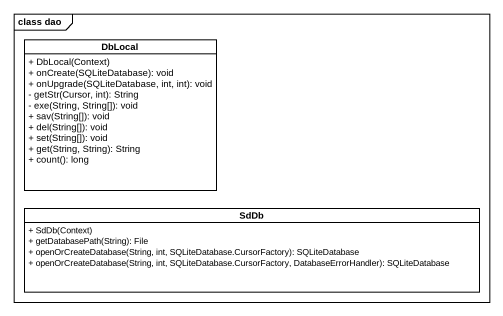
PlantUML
@startuml
mainframe class dao
hide circle
hide empty members
skinparam classAttributeIconSize 0
class DbLocal {
  + DbLocal(Context)
  + onCreate(SQLiteDatabase): void
  + onUpgrade(SQLiteDatabase, int, int): void
  - getStr(Cursor, int): String
  - exe(String, String[]): void
  + sav(String[]): void
  + del(String[]): void
  + set(String[]): void
  + get(String, String): String
  + count(): long
}
class SdDb {
  + SdDb(Context)
  + getDatabasePath(String): File
  + openOrCreateDatabase(String, int, SQLiteDatabase.CursorFactory): SQLiteDatabase
  + openOrCreateDatabase(String, int, SQLiteDatabase.CursorFactory, DatabaseErrorHandler): SQLiteDatabase
}
@enduml
